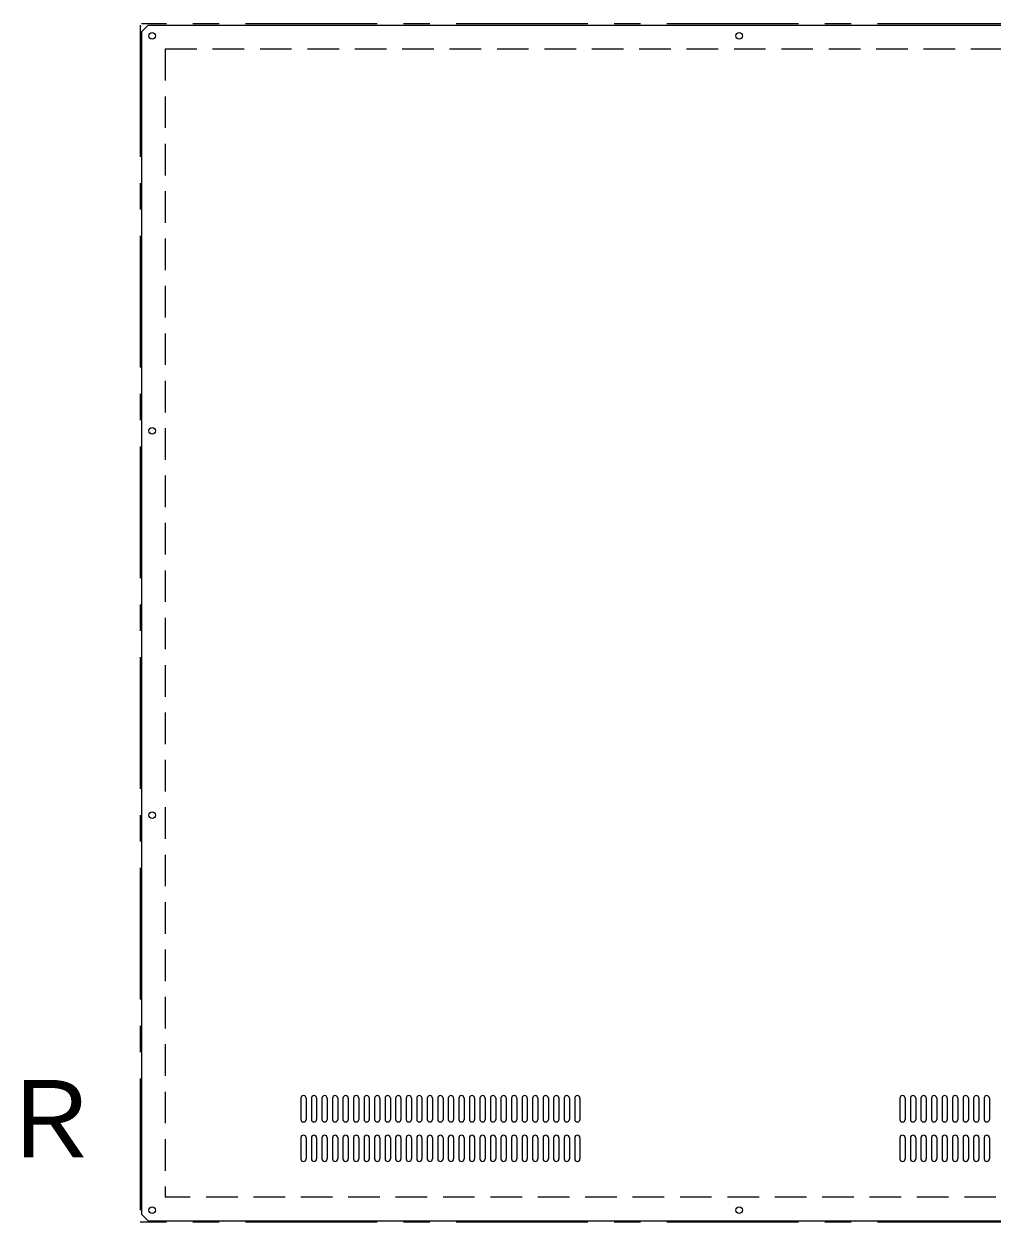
# Model space of a CAD drawing. Units: millimetres, scale not verified. Extents: x -3416 to 4046, y -2178 to 2260.
# Drawn here: x -3416 to -2681, y -302 to 608 of the extents above; entities that cross this region are included whole.
import ezdxf
from ezdxf.enums import TextEntityAlignment as Align

# ---------------------------------------------------------------- set-up
doc = ezdxf.new("R2010")
doc.units = ezdxf.units.MM
doc.header["$LTSCALE"] = 20
doc.linetypes.add('CHAIN1', pattern=[8, 5, -1, 1, -1])
doc.linetypes.add('DASHED1', pattern=[1.8, 1.2, -0.6])
doc.layers.add('0-0', color=7, linetype='Continuous')
doc.styles.add('ＭＳ ゴシック', font='')
doc.styles.get('ＭＳ ゴシック').set_extended_font_data('MS Gothic')

msp = doc.modelspace()

# ---------------------------------------------------------------- linework, layer by layer
at = {"layer": '0-0', "color": 4, "linetype": 'CHAIN1'}
for p, q in [((-3327.53, 607.44), (-3327.53, -301.56)), ((2132.47, 608.44), (-3326.53, 608.44))]:
    msp.add_line(p, q, dxfattribs=at)
at = {"layer": '0-0'}
for p, q in [((-3326.53, 602.44), (-3321.53, 607.44)), ((-3326.53, 602.44), (-3326.53, -295.56)), ((-3321.53, 607.44), (-1525.53, 607.44)), ((-3205.53, -207.56), (-3205.53, -223.56)), ((-3201.53, -207.56), (-3201.53, -223.56)), ((-3197.53, -207.56), (-3197.53, -223.56)), ((-3193.53, -207.56), (-3193.53, -223.56)), ((-3189.53, -207.56), (-3189.53, -223.56)), ((-3185.53, -207.56), (-3185.53, -223.56)), ((-3181.53, -207.56), (-3181.53, -223.56)), ((-3177.53, -207.56), (-3177.53, -223.56)), ((-3173.53, -207.56), (-3173.53, -223.56)), ((-3169.53, -207.56), (-3169.53, -223.56)), ((-3165.53, -207.56), (-3165.53, -223.56)), ((-3161.53, -207.56), (-3161.53, -223.56)), ((-3157.53, -207.56), (-3157.53, -223.56)), ((-3153.53, -207.56), (-3153.53, -223.56)), ((-3149.53, -207.56), (-3149.53, -223.56)), ((-3145.53, -207.56), (-3145.53, -223.56)), ((-3141.53, -207.56), (-3141.53, -223.56)), ((-3137.53, -207.56), (-3137.53, -223.56)), ((-3133.53, -207.56), (-3133.53, -223.56)), ((-3129.53, -207.56), (-3129.53, -223.56)), ((-3125.53, -207.56), (-3125.53, -223.56)), ((-3121.53, -207.56), (-3121.53, -223.56)), ((-3117.53, -207.56), (-3117.53, -223.56)), ((-3113.53, -207.56), (-3113.53, -223.56)), ((-3109.53, -207.56), (-3109.53, -223.56)), ((-3105.53, -207.56), (-3105.53, -223.56)), ((-3101.53, -207.56), (-3101.53, -223.56)), ((-3097.53, -207.56), (-3097.53, -223.56)), ((-3093.53, -207.56), (-3093.53, -223.56)), ((-3089.53, -207.56), (-3089.53, -223.56)), ((-3085.53, -207.56), (-3085.53, -223.56)), ((-3081.53, -207.56), (-3081.53, -223.56)), ((-3077.53, -207.56), (-3077.53, -223.56)), ((-3073.53, -207.56), (-3073.53, -223.56)), ((-3069.53, -207.56), (-3069.53, -223.56)), ((-3065.53, -207.56), (-3065.53, -223.56)), ((-3061.53, -207.56), (-3061.53, -223.56)), ((-3057.53, -207.56), (-3057.53, -223.56)), ((-3053.53, -207.56), (-3053.53, -223.56)), ((-3049.53, -207.56), (-3049.53, -223.56)), ((-3045.53, -207.56), (-3045.53, -223.56)), ((-3041.53, -207.56), (-3041.53, -223.56)), ((-3037.53, -207.56), (-3037.53, -223.56)), ((-3033.53, -207.56), (-3033.53, -223.56)), ((-3029.53, -207.56), (-3029.53, -223.56)), ((-3025.53, -207.56), (-3025.53, -223.56)), ((-3021.53, -207.56), (-3021.53, -223.56)), ((-3017.53, -207.56), (-3017.53, -223.56)), ((-3013.53, -207.56), (-3013.53, -223.56)), ((-3009.53, -207.56), (-3009.53, -223.56)), ((-3005.53, -207.56), (-3005.53, -223.56)), ((-3001.53, -207.56), (-3001.53, -223.56)), ((-2997.53, -207.56), (-2997.53, -223.56)), ((-2993.53, -207.56), (-2993.53, -223.56)), ((-2750.53, -207.56), (-2750.53, -223.56)), ((-2746.53, -207.56), (-2746.53, -223.56)), ((-2742.53, -207.56), (-2742.53, -223.56)), ((-2738.53, -207.56), (-2738.53, -223.56)), ((-2734.53, -207.56), (-2734.53, -223.56)), ((-2730.53, -207.56), (-2730.53, -223.56)), ((-2726.53, -207.56), (-2726.53, -223.56)), ((-2722.53, -207.56), (-2722.53, -223.56)), ((-2718.53, -207.56), (-2718.53, -223.56)), ((-2714.53, -207.56), (-2714.53, -223.56)), ((-2710.53, -207.56), (-2710.53, -223.56)), ((-2706.53, -207.56), (-2706.53, -223.56)), ((-2702.53, -207.56), (-2702.53, -223.56)), ((-2698.53, -207.56), (-2698.53, -223.56)), ((-2694.53, -207.56), (-2694.53, -223.56)), ((-2690.53, -207.56), (-2690.53, -223.56)), ((-2686.53, -207.56), (-2686.53, -223.56)), ((-2682.53, -207.56), (-2682.53, -223.56)), ((-3205.53, -237.56), (-3205.53, -253.56)), ((-3201.53, -237.56), (-3201.53, -253.56)), ((-3197.53, -237.56), (-3197.53, -253.56)), ((-3193.53, -237.56), (-3193.53, -253.56)), ((-3189.53, -237.56), (-3189.53, -253.56)), ((-3185.53, -237.56), (-3185.53, -253.56)), ((-3181.53, -237.56), (-3181.53, -253.56)), ((-3177.53, -237.56), (-3177.53, -253.56)), ((-3173.53, -237.56), (-3173.53, -253.56)), ((-3169.53, -237.56), (-3169.53, -253.56)), ((-3165.53, -237.56), (-3165.53, -253.56)), ((-3161.53, -237.56), (-3161.53, -253.56)), ((-3157.53, -237.56), (-3157.53, -253.56)), ((-3153.53, -237.56), (-3153.53, -253.56)), ((-3149.53, -237.56), (-3149.53, -253.56)), ((-3145.53, -237.56), (-3145.53, -253.56)), ((-3141.53, -237.56), (-3141.53, -253.56)), ((-3137.53, -237.56), (-3137.53, -253.56)), ((-3133.53, -237.56), (-3133.53, -253.56)), ((-3129.53, -237.56), (-3129.53, -253.56)), ((-3125.53, -237.56), (-3125.53, -253.56)), ((-3121.53, -237.56), (-3121.53, -253.56)), ((-3117.53, -237.56), (-3117.53, -253.56)), ((-3113.53, -237.56), (-3113.53, -253.56)), ((-3109.53, -237.56), (-3109.53, -253.56)), ((-3105.53, -237.56), (-3105.53, -253.56)), ((-3101.53, -237.56), (-3101.53, -253.56)), ((-3097.53, -237.56), (-3097.53, -253.56)), ((-3093.53, -237.56), (-3093.53, -253.56)), ((-3089.53, -237.56), (-3089.53, -253.56)), ((-3085.53, -237.56), (-3085.53, -253.56)), ((-3081.53, -237.56), (-3081.53, -253.56)), ((-3077.53, -237.56), (-3077.53, -253.56)), ((-3073.53, -237.56), (-3073.53, -253.56)), ((-3069.53, -237.56), (-3069.53, -253.56)), ((-3065.53, -237.56), (-3065.53, -253.56)), ((-3061.53, -237.56), (-3061.53, -253.56)), ((-3057.53, -237.56), (-3057.53, -253.56)), ((-3053.53, -237.56), (-3053.53, -253.56)), ((-3049.53, -237.56), (-3049.53, -253.56)), ((-3045.53, -237.56), (-3045.53, -253.56)), ((-3041.53, -237.56), (-3041.53, -253.56)), ((-3037.53, -237.56), (-3037.53, -253.56)), ((-3033.53, -237.56), (-3033.53, -253.56)), ((-3029.53, -237.56), (-3029.53, -253.56)), ((-3025.53, -237.56), (-3025.53, -253.56)), ((-3021.53, -237.56), (-3021.53, -253.56)), ((-3017.53, -237.56), (-3017.53, -253.56)), ((-3013.53, -237.56), (-3013.53, -253.56)), ((-3009.53, -237.56), (-3009.53, -253.56)), ((-3005.53, -237.56), (-3005.53, -253.56)), ((-3001.53, -237.56), (-3001.53, -253.56)), ((-2997.53, -237.56), (-2997.53, -253.56)), ((-2993.53, -237.56), (-2993.53, -253.56)), ((-2750.53, -237.56), (-2750.53, -253.56)), ((-2746.53, -237.56), (-2746.53, -253.56)), ((-2742.53, -237.56), (-2742.53, -253.56)), ((-2738.53, -237.56), (-2738.53, -253.56)), ((-2734.53, -237.56), (-2734.53, -253.56)), ((-2730.53, -237.56), (-2730.53, -253.56)), ((-2726.53, -237.56), (-2726.53, -253.56)), ((-2722.53, -237.56), (-2722.53, -253.56)), ((-2718.53, -237.56), (-2718.53, -253.56)), ((-2714.53, -237.56), (-2714.53, -253.56)), ((-2710.53, -237.56), (-2710.53, -253.56)), ((-2706.53, -237.56), (-2706.53, -253.56)), ((-2702.53, -237.56), (-2702.53, -253.56)), ((-2698.53, -237.56), (-2698.53, -253.56)), ((-2694.53, -237.56), (-2694.53, -253.56)), ((-2690.53, -237.56), (-2690.53, -253.56)), ((-2686.53, -237.56), (-2686.53, -253.56)), ((-2682.53, -237.56), (-2682.53, -253.56)), ((-3326.53, -295.56), (-3321.53, -300.56)), ((-3321.53, -300.56), (-1525.53, -300.56))]:
    msp.add_line(p, q, dxfattribs=at)
at = {"layer": '0-0', "linetype": 'DASHED1'}
for p, q in [((-3308.53, 589.44), (-3308.53, -282.56)), ((-3308.53, 589.44), (-1525.53, 589.44)), ((-1525.53, -282.56), (-3308.53, -282.56))]:
    msp.add_line(p, q, dxfattribs=at)
at = {"layer": '0-0', "color": 4, "linetype": 'CHAIN1'}
msp.add_lwpolyline([(2132.47, 608.44), (2132.47, -301.56), (-3327.53, -301.56)], dxfattribs=at)
at = {"layer": '0-0'}
for centre in [(-3318.53, 599.44), (-2872.53, 599.44), (-3318.53, 299.44), (-3318.53, 7.44), (-3318.53, -292.56), (-2872.53, -292.56)]:
    msp.add_circle(centre, 2.5, dxfattribs=at)
for centre, start, end in [((-3203.53, -207.56), 0, 180), ((-3195.53, -207.56), 0, 180), ((-3187.53, -207.56), 0, 180), ((-3179.53, -207.56), 0, 180), ((-3171.53, -207.56), 0, 180), ((-3163.53, -207.56), 0, 180), ((-3155.53, -207.56), 0, 180), ((-3147.53, -207.56), 0, 180), ((-3139.53, -207.56), 0, 180), ((-3131.53, -207.56), 0, 180), ((-3123.53, -207.56), 0, 180), ((-3115.53, -207.56), 0, 180), ((-3107.53, -207.56), 0, 180), ((-3099.53, -207.56), 0, 180), ((-3091.53, -207.56), 0, 180), ((-3083.53, -207.56), 0, 180), ((-3075.53, -207.56), 0, 180), ((-3067.53, -207.56), 0, 180), ((-3059.53, -207.56), 0, 180), ((-3051.53, -207.56), 0, 180), ((-3043.53, -207.56), 0, 180), ((-3035.53, -207.56), 0, 180), ((-3027.53, -207.56), 0, 180), ((-3019.53, -207.56), 0, 180), ((-3011.53, -207.56), 0, 180), ((-3003.53, -207.56), 0, 180), ((-2995.53, -207.56), 0, 180), ((-2748.53, -207.56), 0, 180), ((-2740.53, -207.56), 0, 180), ((-2732.53, -207.56), 0, 180), ((-2724.53, -207.56), 0, 180), ((-2716.53, -207.56), 0, 180), ((-2708.53, -207.56), 0, 180), ((-2700.53, -207.56), 0, 180), ((-2692.53, -207.56), 0, 180), ((-2684.53, -207.56), 0, 180), ((-3203.53, -223.56), 180, 0), ((-3195.53, -223.56), 180, 0), ((-3187.53, -223.56), 180, 0), ((-3179.53, -223.56), 180, 0), ((-3171.53, -223.56), 180, 0), ((-3163.53, -223.56), 180, 0), ((-3155.53, -223.56), 180, 0), ((-3147.53, -223.56), 180, 0), ((-3139.53, -223.56), 180, 0), ((-3131.53, -223.56), 180, 0), ((-3123.53, -223.56), 180, 0), ((-3115.53, -223.56), 180, 0), ((-3107.53, -223.56), 180, 0), ((-3099.53, -223.56), 180, 0), ((-3091.53, -223.56), 180, 0), ((-3083.53, -223.56), 180, 0), ((-3075.53, -223.56), 180, 0), ((-3067.53, -223.56), 180, 0), ((-3059.53, -223.56), 180, 0), ((-3051.53, -223.56), 180, 0), ((-3043.53, -223.56), 180, 0), ((-3035.53, -223.56), 180, 0), ((-3027.53, -223.56), 180, 0), ((-3019.53, -223.56), 180, 0), ((-3011.53, -223.56), 180, 0), ((-3003.53, -223.56), 180, 0), ((-2995.53, -223.56), 180, 0), ((-2748.53, -223.56), 180, 0), ((-2740.53, -223.56), 180, 0), ((-2732.53, -223.56), 180, 0), ((-2724.53, -223.56), 180, 0), ((-2716.53, -223.56), 180, 0), ((-2708.53, -223.56), 180, 0), ((-2700.53, -223.56), 180, 0), ((-2692.53, -223.56), 180, 0), ((-2684.53, -223.56), 180, 0), ((-3203.53, -237.56), 0, 180), ((-3195.53, -237.56), 0, 180), ((-3187.53, -237.56), 0, 180), ((-3179.53, -237.56), 0, 180), ((-3171.53, -237.56), 0, 180), ((-3163.53, -237.56), 0, 180), ((-3155.53, -237.56), 0, 180), ((-3147.53, -237.56), 0, 180), ((-3139.53, -237.56), 0, 180), ((-3131.53, -237.56), 0, 180), ((-3123.53, -237.56), 0, 180), ((-3115.53, -237.56), 0, 180), ((-3107.53, -237.56), 0, 180), ((-3099.53, -237.56), 0, 180), ((-3091.53, -237.56), 0, 180), ((-3083.53, -237.56), 0, 180), ((-3075.53, -237.56), 0, 180), ((-3067.53, -237.56), 0, 180), ((-3059.53, -237.56), 0, 180), ((-3051.53, -237.56), 0, 180), ((-3043.53, -237.56), 0, 180), ((-3035.53, -237.56), 0, 180), ((-3027.53, -237.56), 0, 180), ((-3019.53, -237.56), 0, 180), ((-3011.53, -237.56), 0, 180), ((-3003.53, -237.56), 0, 180), ((-2995.53, -237.56), 0, 180), ((-2748.53, -237.56), 0, 180), ((-2740.53, -237.56), 0, 180), ((-2732.53, -237.56), 0, 180), ((-2724.53, -237.56), 0, 180), ((-2716.53, -237.56), 0, 180), ((-2708.53, -237.56), 0, 180), ((-2700.53, -237.56), 0, 180), ((-2692.53, -237.56), 0, 180), ((-2684.53, -237.56), 0, 180), ((-3203.53, -253.56), 180, 0), ((-3195.53, -253.56), 180, 0), ((-3187.53, -253.56), 180, 0), ((-3179.53, -253.56), 180, 0), ((-3171.53, -253.56), 180, 0), ((-3163.53, -253.56), 180, 0), ((-3155.53, -253.56), 180, 0), ((-3147.53, -253.56), 180, 0), ((-3139.53, -253.56), 180, 0), ((-3131.53, -253.56), 180, 0), ((-3123.53, -253.56), 180, 0), ((-3115.53, -253.56), 180, 0), ((-3107.53, -253.56), 180, 0), ((-3099.53, -253.56), 180, 0), ((-3091.53, -253.56), 180, 0), ((-3083.53, -253.56), 180, 0), ((-3075.53, -253.56), 180, 0), ((-3067.53, -253.56), 180, 0), ((-3059.53, -253.56), 180, 0), ((-3051.53, -253.56), 180, 0), ((-3043.53, -253.56), 180, 0), ((-3035.53, -253.56), 180, 0), ((-3027.53, -253.56), 180, 0), ((-3019.53, -253.56), 180, 0), ((-3011.53, -253.56), 180, 0), ((-3003.53, -253.56), 180, 0), ((-2995.53, -253.56), 180, 0), ((-2748.53, -253.56), 180, 0), ((-2740.53, -253.56), 180, 0), ((-2732.53, -253.56), 180, 0), ((-2724.53, -253.56), 180, 0), ((-2716.53, -253.56), 180, 0), ((-2708.53, -253.56), 180, 0), ((-2700.53, -253.56), 180, 0), ((-2692.53, -253.56), 180, 0), ((-2684.53, -253.56), 180, 0)]:
    msp.add_arc(centre, 2, start, end, dxfattribs=at)

# ---------------------------------------------------------------- texts
at = {"layer": '0-0', "style": 'ＭＳ ゴシック'}
msp.add_text('Ｒ', height=58.65, dxfattribs=at).set_placement((-3436.18, -269.99), align=Align.BOTTOM_LEFT)

doc.saveas('drawing.dxf')
